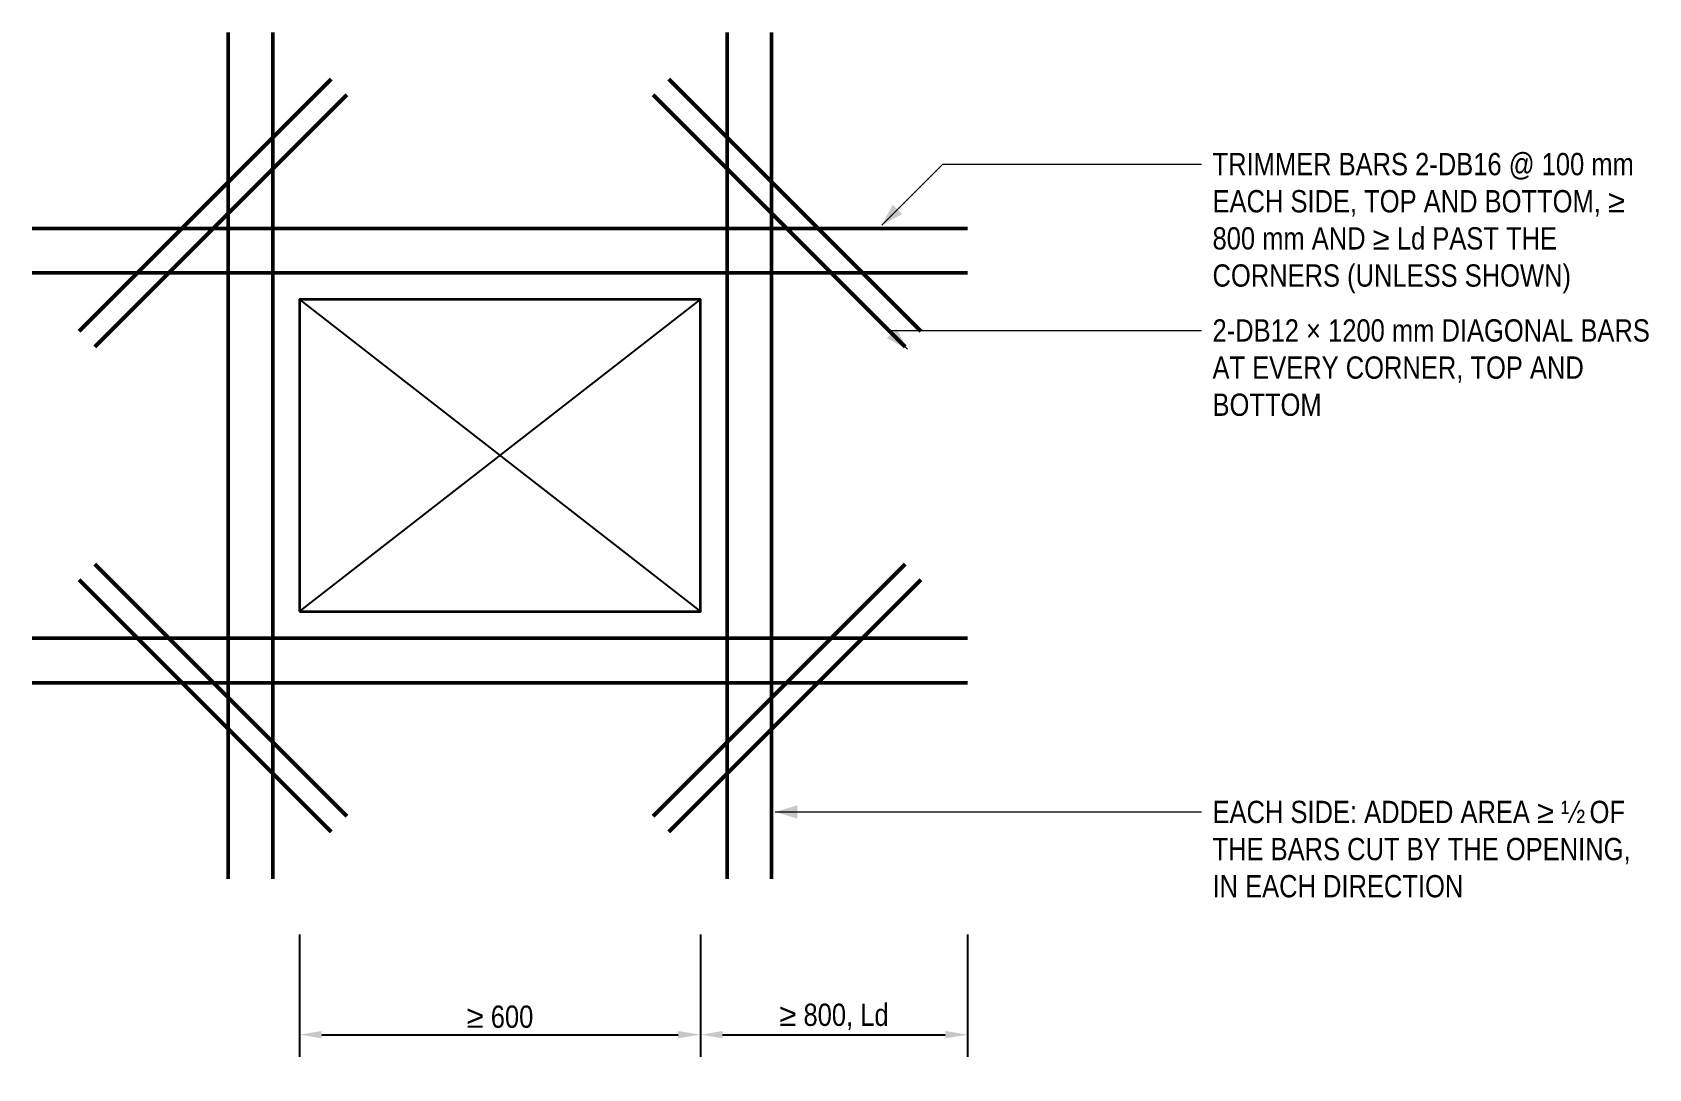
# Model space of a CAD drawing. Header units: millimetres. Extents: x 6950 to 10579, y -67376 to -65050.
import ezdxf

# ---------------------------------------------------------------- set-up
doc = ezdxf.new("R2010")
doc.units = ezdxf.units.MM
doc.header["$LTSCALE"] = 3.75
for name, color, linetype, lineweight in [('S-ANNO', 3, 'Continuous', 18), ('S-CONC', 4, 'Continuous', 35), ('S-CONC-VIS', 5, 'Continuous', 25), ('S-DIMS', 2, 'Continuous', 18), ('S-REBR', 1, 'Continuous', 50), ('S-TEXT', 7, 'Continuous', 18)]:
    doc.layers.add(name, color=color, linetype=linetype, lineweight=lineweight)
doc.styles.add('AN', font='ARIALN_0.TTF')
doc.dimstyles.new('EIT-25', dxfattribs={"dimscale": 25, "dimtxt": 2, "dimasz": 2, "dimexe": 2, "dimexo": 1, "dimgap": 0.6, "dimtad": 1, "dimdec": 0, "dimtxsty": 'AN', "dimcen": 2.5, "dimclrd": 2, "dimclre": 8, "dimclrt": 7, "dimazin": 3, "dimtfac": 1, "dimtmove": 1, "dimatfit": 3, "dimlwd": -1, "dimlwe": -1, "dimarcsym": 0})

msp = doc.modelspace()

# ---------------------------------------------------------------- linework, layer by layer
at = {"layer": 'S-ANNO', "flags": 128}
for points in [[(8857.2, -65482.8), (8994.2, -65345.8), (9500, -65345.8), (9575, -65345.8)], [(8915.1, -65761.5), (8872.7, -65719.2), (9500, -65719.2), (9575, -65719.2)], [(8617.8, -66800), (9500, -66800), (9575, -66800)]]:
    msp.add_lwpolyline(points, dxfattribs=at)
at = {"layer": 'S-ANNO'}
for points in [[(8857.2, -65482.8), (8903.2, -65458), (8882, -65436.8)], [(8915.1, -65761.5), (8890.3, -65715.6), (8869.1, -65736.8)], [(8617.8, -66800), (8667.8, -66815), (8667.8, -66785)]]:
    msp.add_solid(points, dxfattribs=at)
at = {"layer": 'S-CONC', "flags": 128}
msp.add_lwpolyline([(7550, -66350), (8450, -66350), (8450, -65650), (7550, -65650)], close=True, dxfattribs=at)
at = {"layer": 'S-CONC-VIS'}
for p, q in [((7550, -66350), (8450, -65650)), ((7550, -65650), (8450, -66350))]:
    msp.add_line(p, q, dxfattribs=at)
at = {"layer": 'S-REBR', "flags": 128}
for points in [[(7390, -66950), (7390, -65050)], [(7490, -66950), (7490, -65050)], [(8510, -66950), (8510, -65050)], [(8610, -66950), (8610, -65050)], [(7620.7, -65155), (7055, -65720.7)], [(8945, -65720.7), (8379.3, -65155)], [(7656.1, -65190.4), (7090.4, -65756.1)], [(8909.6, -65756.1), (8343.9, -65190.4)], [(6950, -65490), (9050, -65490)], [(6950, -65590), (9050, -65590)], [(7090.4, -66243.9), (7656.1, -66809.6)], [(8343.9, -66809.6), (8909.6, -66243.9)], [(7055, -66279.3), (7620.7, -66845)], [(8379.3, -66845), (8945, -66279.3)], [(6950, -66410), (9050, -66410)], [(6950, -66510), (9050, -66510)]]:
    msp.add_lwpolyline(points, dxfattribs=at)

# ---------------------------------------------------------------- texts
at = {"layer": 'S-TEXT', "char_height": 50, "attachment_point": 1, "style": 'AN'}
for s, insert, width in [('TRIMMER BARS 2-DB16 @ 100 mm\\PEACH SIDE, TOP AND BOTTOM, ≥\\P800 mm AND ≥ Ld PAST THE\\PCORNERS (UNLESS SHOWN)', (9600, -65320.8), 996.421), ('2-DB12 × 1200 mm DIAGONAL BARS\\PAT EVERY CORNER, TOP AND\\PBOTTOM', (9600, -65694.2), 1033.842), ('EACH SIDE: ADDED AREA ≥ ½ OF\\PTHE BARS CUT BY THE OPENING,\\PIN EACH DIRECTION', (9600, -66775), 988.83)]:
    msp.add_mtext(s, dxfattribs=dict(at, insert=insert, width=width))

# ---------------------------------------------------------------- dimensions: what is measured, and where the dimension line sits
at = {"layer": 'S-DIMS'}
for base, p1, p2, text in [((7550, -67300), (7550, -67050), (8450, -67050), '≥ 600'), ((8450, -67300), (8450, -67050), (9050, -67050), '≥ 800, Ld')]:
    msp.add_linear_dim(base=base, p1=p1, p2=p2, text=text, dimstyle='EIT-25', dxfattribs=at).render()

doc.saveas('drawing.dxf')
